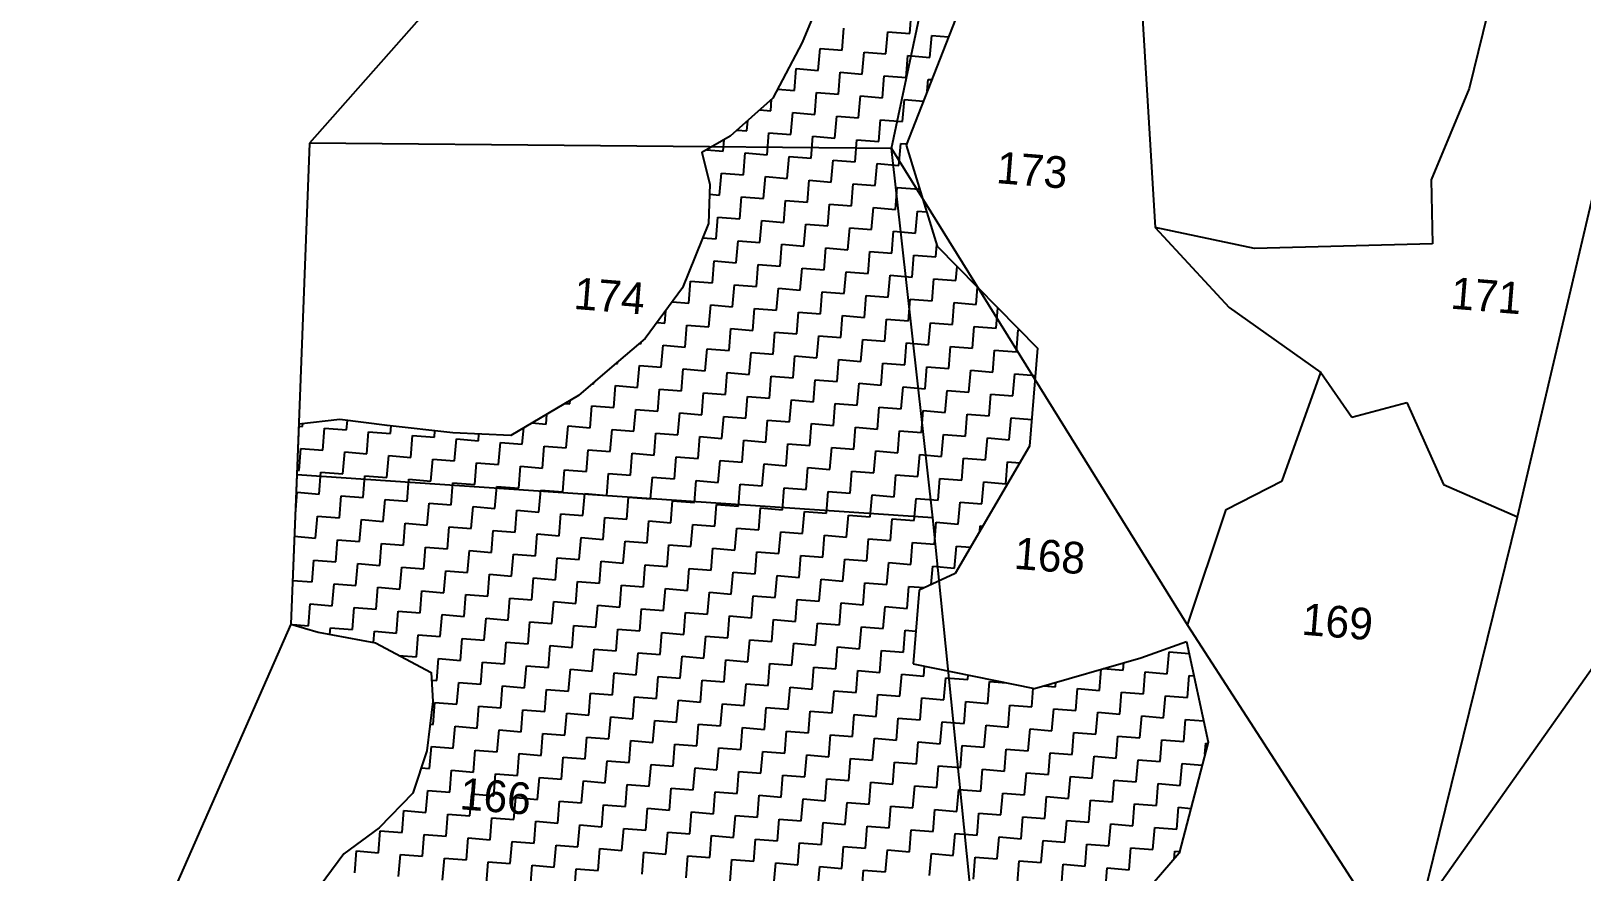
# Model space of a CAD drawing. Header units: metres. Extents: x 286589 to 288713, y 2001360 to 2004418.
# Drawn here: x 286741.1 to 287109.2, y 2003407.2 to 2003606.8 of the extents above; entities that cross this region are included whole.
import ezdxf
from ezdxf.enums import TextEntityAlignment as Align

# ---------------------------------------------------------------- set-up
doc = ezdxf.new("R2010")
doc.units = ezdxf.units.M
doc.header["$MEASUREMENT"] = 0
for name, color, linetype in [('POLY_HATCH', 12, 'Continuous'), ('POLY_PARCEL', 6, 'Continuous'), ('TEXT_PARCEL', 7, 'Continuous'), ('V_BOUND_LINE', 7, 'Continuous')]:
    doc.layers.add(name, color=color, linetype=linetype)
doc.styles.add('TEXT_MAP', font='')
doc.styles.get('TEXT_MAP').set_extended_font_data('Kruti Dev 050')

msp = doc.modelspace()

# ---------------------------------------------------------------- linework, layer by layer
at = {"layer": 'POLY_HATCH'}
for p, q in [((286972.6, 2003639.88), (286948.93, 2003579.68)), ((286948.93, 2003579.68), (286956.35, 2003555.63)), ((286956.35, 2003555.63), (286980.18, 2003531.41)), ((286980.18, 2003531.41), (286978.28, 2003508.12)), ((286978.28, 2003508.12), (286960.57, 2003477.91)), ((286960.57, 2003477.91), (286952.04, 2003473.92)), ((286952.04, 2003473.92), (286950.61, 2003456.45)), ((287004.69, 2003457.9), (287015.56, 2003461.71)), ((287015.56, 2003461.71), (287020.65, 2003437.85)), ((286979.46, 2003450.58), (287004.69, 2003457.9)), ((286950.61, 2003456.45), (286979.46, 2003450.58)), ((287020.65, 2003437.85), (287013.8, 2003411.44)), ((287013.8, 2003411.44), (287003.44, 2003399.39))]:
    msp.add_line(p, q, dxfattribs=at)
at = {"layer": 'POLY_HATCH', "linetype": 'Continuous'}
for p, q in [((286949.81, 2003606.14), (286950.24, 2003611.36)), ((286933.73, 2003602.2), (286934.16, 2003607.42)), ((286944.17, 2003601.35), (286944.59, 2003606.57)), ((286944.59, 2003606.57), (286949.81, 2003606.14)), ((286954.6, 2003600.5), (286955.03, 2003605.72)), ((286955.03, 2003605.72), (286959.04, 2003605.39)), ((286928.09, 2003597.41), (286928.51, 2003602.62)), ((286928.51, 2003602.62), (286933.73, 2003602.2)), ((286938.52, 2003596.55), (286938.95, 2003601.77)), ((286938.95, 2003601.77), (286944.17, 2003601.35)), ((286922.44, 2003592.61), (286922.87, 2003597.83)), ((286922.87, 2003597.83), (286928.09, 2003597.41)), ((286948.96, 2003595.7), (286949.39, 2003600.92)), ((286949.39, 2003600.92), (286954.6, 2003600.5)), ((286932.88, 2003591.76), (286933.31, 2003596.98)), ((286933.31, 2003596.98), (286938.52, 2003596.55)), ((286943.32, 2003590.91), (286943.74, 2003596.13)), ((286943.74, 2003596.13), (286948.96, 2003595.7)), ((286953.95, 2003592.44), (286954.18, 2003595.28)), ((286954.18, 2003595.28), (286955.04, 2003595.21)), ((286916.8, 2003587.82), (286917.02, 2003590.57)), ((286918.42, 2003592.94), (286922.44, 2003592.61)), ((286927.24, 2003586.97), (286927.66, 2003592.19)), ((286927.66, 2003592.19), (286932.88, 2003591.76)), ((286937.67, 2003586.12), (286938.1, 2003591.34)), ((286938.1, 2003591.34), (286943.32, 2003590.91)), ((286948.11, 2003585.27), (286948.53, 2003590.49)), ((286948.53, 2003590.49), (286953.03, 2003590.12)), ((286914.19, 2003588.03), (286916.8, 2003587.82)), ((286921.59, 2003582.18), (286922.02, 2003587.39)), ((286922.02, 2003587.39), (286927.24, 2003586.97)), ((286908.8, 2003583.22), (286911.16, 2003583.03)), ((286911.16, 2003583.03), (286911.36, 2003585.5)), ((286932.03, 2003581.33), (286932.46, 2003586.54)), ((286932.46, 2003586.54), (286937.67, 2003586.12)), ((286942.47, 2003580.48), (286942.89, 2003585.69)), ((286942.89, 2003585.69), (286948.11, 2003585.27)), ((286905.51, 2003578.23), (286905.73, 2003580.93)), ((286915.95, 2003577.38), (286916.38, 2003582.6)), ((286916.38, 2003582.6), (286921.59, 2003582.18)), ((286926.39, 2003576.53), (286926.81, 2003581.75)), ((286926.81, 2003581.75), (286932.03, 2003581.33)), ((286936.82, 2003575.68), (286937.25, 2003580.9)), ((286937.25, 2003580.9), (286942.47, 2003580.48)), ((286947.26, 2003574.83), (286947.68, 2003580.05)), ((286947.68, 2003580.05), (286949.03, 2003579.94)), ((286901.61, 2003578.55), (286905.51, 2003578.23)), ((286910.31, 2003572.59), (286910.73, 2003577.81)), ((286910.73, 2003577.81), (286915.95, 2003577.38)), ((286920.74, 2003571.74), (286921.17, 2003576.96)), ((286921.17, 2003576.96), (286926.39, 2003576.53)), ((286931.18, 2003570.89), (286931.6, 2003576.11)), ((286931.6, 2003576.11), (286936.82, 2003575.68)), ((286904.66, 2003567.8), (286905.09, 2003573.02)), ((286905.09, 2003573.02), (286910.31, 2003572.59)), ((286915.1, 2003566.95), (286915.52, 2003572.17)), ((286915.52, 2003572.17), (286920.74, 2003571.74)), ((286941.62, 2003570.04), (286942.04, 2003575.26)), ((286942.04, 2003575.26), (286947.26, 2003574.83)), ((286925.54, 2003566.1), (286925.96, 2003571.32)), ((286925.96, 2003571.32), (286931.18, 2003570.89)), ((286935.97, 2003565.25), (286936.4, 2003570.46)), ((286936.4, 2003570.46), (286941.62, 2003570.04)), ((286946.41, 2003564.4), (286946.83, 2003569.61)), ((286946.83, 2003569.61), (286952.05, 2003569.19)), ((286952.05, 2003569.19), (286952.08, 2003569.48)), ((286902.25, 2003568), (286904.66, 2003567.8)), ((286909.46, 2003562.16), (286909.88, 2003567.37)), ((286909.88, 2003567.37), (286915.1, 2003566.95)), ((286919.89, 2003561.3), (286920.32, 2003566.52)), ((286920.32, 2003566.52), (286925.54, 2003566.1)), ((286930.33, 2003560.45), (286930.75, 2003565.67)), ((286930.75, 2003565.67), (286935.97, 2003565.25)), ((286940.76, 2003559.6), (286941.19, 2003564.82)), ((286941.19, 2003564.82), (286946.41, 2003564.4)), ((286903.81, 2003557.36), (286904.24, 2003562.58)), ((286904.24, 2003562.58), (286909.46, 2003562.16)), ((286914.25, 2003556.51), (286914.67, 2003561.73)), ((286914.67, 2003561.73), (286919.89, 2003561.3)), ((286924.68, 2003555.66), (286925.11, 2003560.88)), ((286925.11, 2003560.88), (286930.33, 2003560.45)), ((286951.2, 2003558.75), (286951.63, 2003563.97)), ((286951.63, 2003563.97), (286953.83, 2003563.79)), ((286900.67, 2003557.62), (286903.81, 2003557.36)), ((286935.12, 2003554.81), (286935.55, 2003560.03)), ((286935.55, 2003560.03), (286940.76, 2003559.6)), ((286945.56, 2003553.96), (286945.98, 2003559.18)), ((286945.98, 2003559.18), (286951.2, 2003558.75)), ((286908.61, 2003551.72), (286909.03, 2003556.94)), ((286909.03, 2003556.94), (286914.25, 2003556.51)), ((286919.04, 2003550.87), (286919.47, 2003556.09)), ((286919.47, 2003556.09), (286924.68, 2003555.66)), ((286929.48, 2003550.02), (286929.9, 2003555.24)), ((286929.9, 2003555.24), (286935.12, 2003554.81)), ((286939.91, 2003549.17), (286940.34, 2003554.38)), ((286940.34, 2003554.38), (286945.56, 2003553.96)), ((286950.35, 2003548.32), (286950.78, 2003553.53)), ((286950.78, 2003553.53), (286955.99, 2003553.11)), ((286955.99, 2003553.11), (286956.23, 2003556.02)), ((286902.96, 2003546.93), (286903.39, 2003552.14)), ((286903.39, 2003552.14), (286908.61, 2003551.72)), ((286913.4, 2003546.08), (286913.82, 2003551.29)), ((286913.82, 2003551.29), (286919.04, 2003550.87)), ((286923.83, 2003545.22), (286924.26, 2003550.44)), ((286924.26, 2003550.44), (286929.48, 2003550.02)), ((286960.79, 2003547.47), (286961.06, 2003550.84)), ((286897.32, 2003542.13), (286897.74, 2003547.35)), ((286897.74, 2003547.35), (286902.96, 2003546.93)), ((286907.75, 2003541.28), (286908.18, 2003546.5)), ((286908.18, 2003546.5), (286913.4, 2003546.08)), ((286934.27, 2003544.37), (286934.7, 2003549.59)), ((286934.7, 2003549.59), (286939.91, 2003549.17)), ((286944.71, 2003543.52), (286945.13, 2003548.74)), ((286945.13, 2003548.74), (286950.35, 2003548.32)), ((286955.14, 2003542.67), (286955.57, 2003547.89)), ((286955.57, 2003547.89), (286960.79, 2003547.47)), ((286893.44, 2003542.45), (286897.32, 2003542.13)), ((286918.19, 2003540.43), (286918.62, 2003545.65)), ((286918.62, 2003545.65), (286923.83, 2003545.22)), ((286928.63, 2003539.58), (286929.05, 2003544.8)), ((286929.05, 2003544.8), (286934.27, 2003544.37)), ((286939.06, 2003538.73), (286939.49, 2003543.95)), ((286939.49, 2003543.95), (286944.71, 2003543.52)), ((286949.5, 2003537.88), (286949.92, 2003543.1)), ((286949.92, 2003543.1), (286955.14, 2003542.67)), ((286965.58, 2003541.82), (286965.91, 2003545.91)), ((286891.68, 2003537.34), (286891.92, 2003540.38)), ((286902.11, 2003536.49), (286902.54, 2003541.71)), ((286902.54, 2003541.71), (286907.75, 2003541.28)), ((286912.55, 2003535.64), (286912.97, 2003540.86)), ((286912.97, 2003540.86), (286918.19, 2003540.43)), ((286922.98, 2003534.79), (286923.41, 2003540.01)), ((286923.41, 2003540.01), (286928.63, 2003539.58)), ((286933.42, 2003533.94), (286933.85, 2003539.16)), ((286933.85, 2003539.16), (286939.06, 2003538.73)), ((286959.94, 2003537.03), (286960.36, 2003542.25)), ((286960.36, 2003542.25), (286965.58, 2003541.82)), ((286970.37, 2003536.18), (286970.76, 2003540.98)), ((286889.8, 2003537.49), (286891.68, 2003537.34)), ((286896.47, 2003531.7), (286896.89, 2003536.92)), ((286896.89, 2003536.92), (286902.11, 2003536.49)), ((286906.9, 2003530.85), (286907.33, 2003536.06)), ((286907.33, 2003536.06), (286912.55, 2003535.64)), ((286917.34, 2003530), (286917.77, 2003535.21)), ((286917.77, 2003535.21), (286922.98, 2003534.79)), ((286943.86, 2003533.09), (286944.28, 2003538.31)), ((286944.28, 2003538.31), (286949.5, 2003537.88)), ((286954.29, 2003532.24), (286954.72, 2003537.45)), ((286954.72, 2003537.45), (286959.94, 2003537.03)), ((286964.73, 2003531.39), (286965.15, 2003536.6)), ((286965.15, 2003536.6), (286970.37, 2003536.18)), ((286975.16, 2003530.54), (286975.59, 2003535.75)), ((286975.59, 2003535.75), (286975.94, 2003535.72)), ((286885.7, 2003532.57), (286886.03, 2003532.55)), ((286886.03, 2003532.55), (286886.06, 2003532.88)), ((286890.82, 2003526.9), (286891.25, 2003532.12)), ((286891.25, 2003532.12), (286896.47, 2003531.7)), ((286927.78, 2003529.15), (286928.2, 2003534.36)), ((286928.2, 2003534.36), (286933.42, 2003533.94)), ((286938.21, 2003528.29), (286938.64, 2003533.51)), ((286938.64, 2003533.51), (286943.86, 2003533.09)), ((286948.65, 2003527.44), (286949.07, 2003532.66)), ((286949.07, 2003532.66), (286954.29, 2003532.24)), ((286959.08, 2003526.59), (286959.51, 2003531.81)), ((286959.51, 2003531.81), (286964.73, 2003531.39)), ((286880.05, 2003527.78), (286880.39, 2003527.76)), ((286880.39, 2003527.76), (286880.42, 2003528.09)), ((286901.26, 2003526.05), (286901.69, 2003531.27)), ((286901.69, 2003531.27), (286906.9, 2003530.85)), ((286911.7, 2003525.2), (286912.12, 2003530.42)), ((286912.12, 2003530.42), (286917.34, 2003530)), ((286922.13, 2003524.35), (286922.56, 2003529.57)), ((286922.56, 2003529.57), (286927.78, 2003529.15)), ((286932.57, 2003523.5), (286932.99, 2003528.72)), ((286932.99, 2003528.72), (286938.21, 2003528.29)), ((286943.01, 2003522.65), (286943.43, 2003527.87)), ((286943.43, 2003527.87), (286948.65, 2003527.44)), ((286969.52, 2003525.74), (286969.95, 2003530.96)), ((286969.95, 2003530.96), (286975.16, 2003530.54)), ((286885.18, 2003522.11), (286885.61, 2003527.33)), ((286885.61, 2003527.33), (286890.82, 2003526.9)), ((286895.62, 2003521.26), (286896.04, 2003526.48)), ((286896.04, 2003526.48), (286901.26, 2003526.05)), ((286906.05, 2003520.41), (286906.48, 2003525.63)), ((286906.48, 2003525.63), (286911.7, 2003525.2)), ((286916.49, 2003519.56), (286916.91, 2003524.78)), ((286916.91, 2003524.78), (286922.13, 2003524.35)), ((286953.44, 2003521.8), (286953.87, 2003527.02)), ((286953.87, 2003527.02), (286959.08, 2003526.59)), ((286963.88, 2003520.95), (286964.3, 2003526.17)), ((286964.3, 2003526.17), (286969.52, 2003525.74)), ((286974.31, 2003520.1), (286974.74, 2003525.32)), ((286974.74, 2003525.32), (286979.65, 2003524.92)), ((286874.41, 2003522.99), (286874.74, 2003522.96)), ((286874.74, 2003522.96), (286874.77, 2003523.3)), ((286879.54, 2003517.32), (286879.96, 2003522.54)), ((286879.96, 2003522.54), (286885.18, 2003522.11)), ((286889.97, 2003516.47), (286890.4, 2003521.69)), ((286890.4, 2003521.69), (286895.62, 2003521.26)), ((286900.41, 2003515.62), (286900.84, 2003520.84)), ((286900.84, 2003520.84), (286906.05, 2003520.41)), ((286926.93, 2003518.71), (286927.35, 2003523.93)), ((286927.35, 2003523.93), (286932.57, 2003523.5)), ((286937.36, 2003517.86), (286937.79, 2003523.08)), ((286937.79, 2003523.08), (286943.01, 2003522.65)), ((286947.8, 2003517.01), (286948.22, 2003522.23)), ((286948.22, 2003522.23), (286953.44, 2003521.8)), ((286958.23, 2003516.16), (286958.66, 2003521.38)), ((286958.66, 2003521.38), (286963.88, 2003520.95)), ((286968.67, 2003515.31), (286969.1, 2003520.52)), ((286969.1, 2003520.52), (286974.31, 2003520.1)), ((286867.86, 2003518.27), (286869.1, 2003518.17)), ((286869.1, 2003518.17), (286869.17, 2003519.05)), ((286873.89, 2003512.53), (286874.32, 2003517.74)), ((286874.32, 2003517.74), (286879.54, 2003517.32)), ((286884.33, 2003511.68), (286884.76, 2003516.89)), ((286884.76, 2003516.89), (286889.97, 2003516.47)), ((286910.85, 2003514.77), (286911.27, 2003519.98)), ((286911.27, 2003519.98), (286916.49, 2003519.56)), ((286921.28, 2003513.92), (286921.71, 2003519.13)), ((286921.71, 2003519.13), (286926.93, 2003518.71)), ((286931.72, 2003513.07), (286932.14, 2003518.28)), ((286932.14, 2003518.28), (286937.36, 2003517.86)), ((286942.15, 2003512.21), (286942.58, 2003517.43)), ((286942.58, 2003517.43), (286947.8, 2003517.01)), ((286805.63, 2003512.84), (286805.68, 2003513.46)), ((286816.07, 2003511.99), (286816.26, 2003514.27)), ((286860.08, 2003513.65), (286863.46, 2003513.38)), ((286863.46, 2003513.38), (286863.65, 2003515.77)), ((286894.77, 2003510.82), (286895.19, 2003516.04)), ((286895.19, 2003516.04), (286900.41, 2003515.62)), ((286905.2, 2003509.97), (286905.63, 2003515.19)), ((286905.63, 2003515.19), (286910.85, 2003514.77)), ((286915.64, 2003509.12), (286916.06, 2003514.34)), ((286916.06, 2003514.34), (286921.28, 2003513.92)), ((286926.08, 2003508.27), (286926.5, 2003513.49)), ((286926.5, 2003513.49), (286931.72, 2003513.07)), ((286952.59, 2003511.36), (286953.02, 2003516.58)), ((286953.02, 2003516.58), (286958.23, 2003516.16)), ((286963.03, 2003510.51), (286963.45, 2003515.73)), ((286963.45, 2003515.73), (286968.67, 2003515.31)), ((286973.46, 2003509.66), (286973.89, 2003514.88)), ((286973.89, 2003514.88), (286978.8, 2003514.48)), ((286804.68, 2003512.91), (286805.63, 2003512.84)), ((286810.43, 2003507.19), (286810.85, 2003512.41)), ((286810.85, 2003512.41), (286816.07, 2003511.99)), ((286820.86, 2003506.34), (286821.29, 2003511.56)), ((286821.29, 2003511.56), (286826.51, 2003511.14)), ((286826.51, 2003511.14), (286826.66, 2003512.97)), ((286831.3, 2003505.49), (286831.72, 2003510.71)), ((286831.72, 2003510.71), (286836.94, 2003510.29)), ((286836.94, 2003510.29), (286837.07, 2003511.8)), ((286841.73, 2003504.64), (286842.16, 2003509.86)), ((286842.16, 2003509.86), (286847.38, 2003509.43)), ((286847.38, 2003509.43), (286847.51, 2003511.03)), ((286857.81, 2003508.58), (286858.13, 2003512.5)), ((286868.25, 2003507.73), (286868.68, 2003512.95)), ((286868.68, 2003512.95), (286873.89, 2003512.53)), ((286878.69, 2003506.88), (286879.11, 2003512.1)), ((286879.11, 2003512.1), (286884.33, 2003511.68)), ((286889.12, 2003506.03), (286889.55, 2003511.25)), ((286889.55, 2003511.25), (286894.77, 2003510.82)), ((286899.56, 2003505.18), (286899.98, 2003510.4)), ((286899.98, 2003510.4), (286905.2, 2003509.97)), ((286910, 2003504.33), (286910.42, 2003509.55)), ((286910.42, 2003509.55), (286915.64, 2003509.12)), ((286936.51, 2003507.42), (286936.94, 2003512.64)), ((286936.94, 2003512.64), (286942.15, 2003512.21)), ((286946.95, 2003506.57), (286947.37, 2003511.79)), ((286947.37, 2003511.79), (286952.59, 2003511.36)), ((286957.38, 2003505.72), (286957.81, 2003510.94)), ((286957.81, 2003510.94), (286963.03, 2003510.51)), ((286967.82, 2003504.87), (286968.25, 2003510.09)), ((286968.25, 2003510.09), (286973.46, 2003509.66)), ((286804.78, 2003502.4), (286805.21, 2003507.62)), ((286805.21, 2003507.62), (286810.43, 2003507.19)), ((286815.22, 2003501.55), (286815.64, 2003506.77)), ((286815.64, 2003506.77), (286820.86, 2003506.34)), ((286825.66, 2003500.7), (286826.08, 2003505.92)), ((286826.08, 2003505.92), (286831.3, 2003505.49)), ((286852.17, 2003503.79), (286852.6, 2003509.01)), ((286852.6, 2003509.01), (286857.81, 2003508.58)), ((286862.61, 2003502.94), (286863.03, 2003508.16)), ((286863.03, 2003508.16), (286868.25, 2003507.73)), ((286873.04, 2003502.09), (286873.47, 2003507.31)), ((286873.47, 2003507.31), (286878.69, 2003506.88)), ((286883.48, 2003501.24), (286883.9, 2003506.46)), ((286883.9, 2003506.46), (286889.12, 2003506.03)), ((286920.43, 2003503.48), (286920.86, 2003508.7)), ((286920.86, 2003508.7), (286926.08, 2003508.27)), ((286930.87, 2003502.63), (286931.29, 2003507.85)), ((286931.29, 2003507.85), (286936.51, 2003507.42)), ((286941.3, 2003501.78), (286941.73, 2003507)), ((286941.73, 2003507), (286946.95, 2003506.57)), ((286951.74, 2003500.93), (286952.17, 2003506.15)), ((286952.17, 2003506.15), (286957.38, 2003505.72)), ((286804.27, 2003502.44), (286804.78, 2003502.4)), ((286809.58, 2003496.76), (286810, 2003501.98)), ((286810, 2003501.98), (286815.22, 2003501.55)), ((286836.09, 2003499.85), (286836.52, 2003505.07)), ((286836.52, 2003505.07), (286841.73, 2003504.64)), ((286846.53, 2003499), (286846.95, 2003504.22)), ((286846.95, 2003504.22), (286852.17, 2003503.79)), ((286856.96, 2003498.15), (286857.39, 2003503.37)), ((286857.39, 2003503.37), (286862.61, 2003502.94)), ((286867.4, 2003497.3), (286867.83, 2003502.52)), ((286867.83, 2003502.52), (286873.04, 2003502.09)), ((286893.92, 2003500.39), (286894.34, 2003505.61)), ((286894.34, 2003505.61), (286899.56, 2003505.18)), ((286904.35, 2003499.54), (286904.78, 2003504.76)), ((286904.78, 2003504.76), (286910, 2003504.33)), ((286914.79, 2003498.69), (286915.21, 2003503.91)), ((286915.21, 2003503.91), (286920.43, 2003503.48)), ((286925.22, 2003497.84), (286925.65, 2003503.05)), ((286925.65, 2003503.05), (286930.87, 2003502.63)), ((286935.66, 2003496.99), (286936.09, 2003502.2)), ((286936.09, 2003502.2), (286941.3, 2003501.78)), ((286962.18, 2003500.08), (286962.6, 2003505.3)), ((286962.6, 2003505.3), (286967.82, 2003504.87)), ((286972.61, 2003499.23), (286973.04, 2003504.44)), ((286973.04, 2003504.44), (286975.99, 2003504.2)), ((286820.01, 2003495.91), (286820.44, 2003501.13)), ((286820.44, 2003501.13), (286825.66, 2003500.7)), ((286830.45, 2003495.06), (286830.87, 2003500.27)), ((286830.87, 2003500.27), (286836.09, 2003499.85)), ((286840.88, 2003494.21), (286841.31, 2003499.42)), ((286841.31, 2003499.42), (286846.53, 2003499)), ((286851.32, 2003493.36), (286851.75, 2003498.57)), ((286851.75, 2003498.57), (286856.96, 2003498.15)), ((286877.84, 2003496.45), (286878.26, 2003501.66)), ((286878.26, 2003501.66), (286883.48, 2003501.24)), ((286888.27, 2003495.6), (286888.7, 2003500.81)), ((286888.7, 2003500.81), (286893.92, 2003500.39)), ((286898.71, 2003494.75), (286899.13, 2003499.96)), ((286899.13, 2003499.96), (286904.35, 2003499.54)), ((286909.14, 2003493.89), (286909.57, 2003499.11)), ((286909.57, 2003499.11), (286914.79, 2003498.69)), ((286919.58, 2003493.04), (286920.01, 2003498.26)), ((286920.01, 2003498.26), (286925.22, 2003497.84)), ((286946.1, 2003496.14), (286946.52, 2003501.35)), ((286946.52, 2003501.35), (286951.74, 2003500.93)), ((286956.53, 2003495.28), (286956.96, 2003500.5)), ((286956.96, 2003500.5), (286962.18, 2003500.08)), ((286966.97, 2003494.43), (286967.39, 2003499.65)), ((286967.39, 2003499.65), (286972.61, 2003499.23)), ((286803.93, 2003491.96), (286804.36, 2003497.18)), ((286804.36, 2003497.18), (286809.58, 2003496.76)), ((286814.37, 2003491.11), (286814.79, 2003496.33)), ((286814.79, 2003496.33), (286820.01, 2003495.91)), ((286824.8, 2003490.26), (286825.23, 2003495.48)), ((286825.23, 2003495.48), (286830.45, 2003495.06)), ((286835.24, 2003489.41), (286835.67, 2003494.63)), ((286835.67, 2003494.63), (286840.88, 2003494.21)), ((286861.76, 2003492.5), (286862.18, 2003497.72)), ((286862.18, 2003497.72), (286867.4, 2003497.3)), ((286872.19, 2003491.65), (286872.62, 2003496.87)), ((286872.62, 2003496.87), (286877.84, 2003496.45)), ((286882.63, 2003490.8), (286883.05, 2003496.02)), ((286883.05, 2003496.02), (286888.27, 2003495.6)), ((286893.07, 2003489.95), (286893.49, 2003495.17)), ((286893.49, 2003495.17), (286898.71, 2003494.75)), ((286930.02, 2003492.19), (286930.44, 2003497.41)), ((286930.44, 2003497.41), (286935.66, 2003496.99)), ((286940.45, 2003491.34), (286940.88, 2003496.56)), ((286940.88, 2003496.56), (286946.1, 2003496.14)), ((286950.89, 2003490.49), (286951.31, 2003495.71)), ((286951.31, 2003495.71), (286956.53, 2003495.28)), ((286961.33, 2003489.64), (286961.75, 2003494.86)), ((286961.75, 2003494.86), (286966.97, 2003494.43)), ((286803.86, 2003491.97), (286803.93, 2003491.96)), ((286808.72, 2003486.32), (286809.15, 2003491.54)), ((286809.15, 2003491.54), (286814.37, 2003491.11)), ((286845.68, 2003488.56), (286846.1, 2003493.78)), ((286846.1, 2003493.78), (286851.32, 2003493.36)), ((286856.11, 2003487.71), (286856.54, 2003492.93)), ((286856.54, 2003492.93), (286861.76, 2003492.5)), ((286866.55, 2003486.86), (286866.97, 2003492.08)), ((286866.97, 2003492.08), (286872.19, 2003491.65)), ((286876.99, 2003486.01), (286877.41, 2003491.23)), ((286877.41, 2003491.23), (286882.63, 2003490.8)), ((286903.5, 2003489.1), (286903.93, 2003494.32)), ((286903.93, 2003494.32), (286909.14, 2003493.89)), ((286913.94, 2003488.25), (286914.36, 2003493.47)), ((286914.36, 2003493.47), (286919.58, 2003493.04)), ((286924.37, 2003487.4), (286924.8, 2003492.62)), ((286924.8, 2003492.62), (286930.02, 2003492.19)), ((286934.81, 2003486.55), (286935.24, 2003491.77)), ((286935.24, 2003491.77), (286940.45, 2003491.34)), ((286945.25, 2003485.7), (286945.67, 2003490.92)), ((286945.67, 2003490.92), (286950.89, 2003490.49)), ((286819.16, 2003485.47), (286819.59, 2003490.69)), ((286819.59, 2003490.69), (286824.8, 2003490.26)), ((286829.6, 2003484.62), (286830.02, 2003489.84)), ((286830.02, 2003489.84), (286835.24, 2003489.41)), ((286840.03, 2003483.77), (286840.46, 2003488.99)), ((286840.46, 2003488.99), (286845.68, 2003488.56)), ((286850.47, 2003482.92), (286850.9, 2003488.14)), ((286850.9, 2003488.14), (286856.11, 2003487.71)), ((286860.91, 2003482.07), (286861.33, 2003487.29)), ((286861.33, 2003487.29), (286866.55, 2003486.86)), ((286887.42, 2003485.16), (286887.85, 2003490.38)), ((286887.85, 2003490.38), (286893.07, 2003489.95)), ((286897.86, 2003484.31), (286898.28, 2003489.53)), ((286898.28, 2003489.53), (286903.5, 2003489.1)), ((286908.29, 2003483.46), (286908.72, 2003488.68)), ((286908.72, 2003488.68), (286913.94, 2003488.25)), ((286918.73, 2003482.61), (286919.16, 2003487.83)), ((286919.16, 2003487.83), (286924.37, 2003487.4)), ((286955.68, 2003484.85), (286956.11, 2003490.07)), ((286956.11, 2003490.07), (286961.33, 2003489.64)), ((286966.44, 2003487.91), (286966.54, 2003489.22)), ((286966.54, 2003489.22), (286967.17, 2003489.16)), ((286803.66, 2003486.73), (286808.72, 2003486.32)), ((286813.52, 2003480.68), (286813.94, 2003485.9)), ((286813.94, 2003485.9), (286819.16, 2003485.47)), ((286823.95, 2003479.83), (286824.38, 2003485.05)), ((286824.38, 2003485.05), (286829.6, 2003484.62)), ((286834.39, 2003478.98), (286834.82, 2003484.19)), ((286834.82, 2003484.19), (286840.03, 2003483.77)), ((286871.34, 2003481.22), (286871.77, 2003486.44)), ((286871.77, 2003486.44), (286876.99, 2003486.01)), ((286881.78, 2003480.37), (286882.2, 2003485.58)), ((286882.2, 2003485.58), (286887.42, 2003485.16)), ((286892.21, 2003479.52), (286892.64, 2003484.73)), ((286892.64, 2003484.73), (286897.86, 2003484.31)), ((286902.65, 2003478.67), (286903.08, 2003483.88)), ((286903.08, 2003483.88), (286908.29, 2003483.46)), ((286929.17, 2003481.76), (286929.59, 2003486.98)), ((286929.59, 2003486.98), (286934.81, 2003486.55)), ((286939.6, 2003480.91), (286940.03, 2003486.12)), ((286940.03, 2003486.12), (286945.25, 2003485.7)), ((286950.04, 2003480.06), (286950.46, 2003485.27)), ((286950.46, 2003485.27), (286955.68, 2003484.85)), ((286960.48, 2003479.2), (286960.9, 2003484.42)), ((286960.9, 2003484.42), (286964.23, 2003484.15)), ((286807.87, 2003475.89), (286808.3, 2003481.1)), ((286808.3, 2003481.1), (286813.52, 2003480.68)), ((286818.31, 2003475.03), (286818.74, 2003480.25)), ((286818.74, 2003480.25), (286823.95, 2003479.83)), ((286844.83, 2003478.13), (286845.25, 2003483.34)), ((286845.25, 2003483.34), (286850.47, 2003482.92)), ((286855.26, 2003477.28), (286855.69, 2003482.49)), ((286855.69, 2003482.49), (286860.91, 2003482.07)), ((286865.7, 2003476.42), (286866.12, 2003481.64)), ((286866.12, 2003481.64), (286871.34, 2003481.22)), ((286876.13, 2003475.57), (286876.56, 2003480.79)), ((286876.56, 2003480.79), (286881.78, 2003480.37)), ((286886.57, 2003474.72), (286887, 2003479.94)), ((286887, 2003479.94), (286892.21, 2003479.52)), ((286913.09, 2003477.81), (286913.51, 2003483.03)), ((286913.51, 2003483.03), (286918.73, 2003482.61)), ((286923.52, 2003476.96), (286923.95, 2003482.18)), ((286923.95, 2003482.18), (286929.17, 2003481.76)), ((286933.96, 2003476.11), (286934.38, 2003481.33)), ((286934.38, 2003481.33), (286939.6, 2003480.91)), ((286944.4, 2003475.26), (286944.82, 2003480.48)), ((286944.82, 2003480.48), (286950.04, 2003480.06)), ((286803.25, 2003476.26), (286807.87, 2003475.89)), ((286828.75, 2003474.18), (286829.17, 2003479.4)), ((286829.17, 2003479.4), (286834.39, 2003478.98)), ((286839.18, 2003473.33), (286839.61, 2003478.55)), ((286839.61, 2003478.55), (286844.83, 2003478.13)), ((286849.62, 2003472.48), (286850.04, 2003477.7)), ((286850.04, 2003477.7), (286855.26, 2003477.28)), ((286860.06, 2003471.63), (286860.48, 2003476.85)), ((286860.48, 2003476.85), (286865.7, 2003476.42)), ((286897.01, 2003473.87), (286897.43, 2003479.09)), ((286897.43, 2003479.09), (286902.65, 2003478.67)), ((286907.44, 2003473.02), (286907.87, 2003478.24)), ((286907.87, 2003478.24), (286913.09, 2003477.81)), ((286917.88, 2003472.17), (286918.3, 2003477.39)), ((286918.3, 2003477.39), (286923.52, 2003476.96)), ((286928.32, 2003471.32), (286928.74, 2003476.54)), ((286928.74, 2003476.54), (286933.96, 2003476.11)), ((286954.9, 2003475.26), (286955.26, 2003479.63)), ((286955.26, 2003479.63), (286960.48, 2003479.2)), ((286812.67, 2003470.24), (286813.09, 2003475.46)), ((286813.09, 2003475.46), (286818.31, 2003475.03)), ((286823.1, 2003469.39), (286823.53, 2003474.61)), ((286823.53, 2003474.61), (286828.75, 2003474.18)), ((286833.54, 2003468.54), (286833.96, 2003473.76)), ((286833.96, 2003473.76), (286839.18, 2003473.33)), ((286843.98, 2003467.69), (286844.4, 2003472.91)), ((286844.4, 2003472.91), (286849.62, 2003472.48)), ((286870.49, 2003470.78), (286870.92, 2003476)), ((286870.92, 2003476), (286876.13, 2003475.57)), ((286880.93, 2003469.93), (286881.35, 2003475.15)), ((286881.35, 2003475.15), (286886.57, 2003474.72)), ((286891.36, 2003469.08), (286891.79, 2003474.3)), ((286891.79, 2003474.3), (286897.01, 2003473.87)), ((286901.8, 2003468.23), (286902.23, 2003473.45)), ((286902.23, 2003473.45), (286907.44, 2003473.02)), ((286912.24, 2003467.38), (286912.66, 2003472.6)), ((286912.66, 2003472.6), (286917.88, 2003472.17)), ((286938.75, 2003470.47), (286939.18, 2003475.69)), ((286939.18, 2003475.69), (286944.4, 2003475.26)), ((286949.19, 2003469.62), (286949.61, 2003474.84)), ((286949.61, 2003474.84), (286953.35, 2003474.53)), ((286807.02, 2003465.45), (286807.45, 2003470.67)), ((286807.45, 2003470.67), (286812.67, 2003470.24)), ((286817.46, 2003464.6), (286817.89, 2003469.82)), ((286817.89, 2003469.82), (286823.1, 2003469.39)), ((286827.9, 2003463.75), (286828.32, 2003468.97)), ((286828.32, 2003468.97), (286833.54, 2003468.54)), ((286854.41, 2003466.84), (286854.84, 2003472.06)), ((286854.84, 2003472.06), (286860.06, 2003471.63)), ((286864.85, 2003465.99), (286865.27, 2003471.21)), ((286865.27, 2003471.21), (286870.49, 2003470.78)), ((286875.28, 2003465.14), (286875.71, 2003470.36)), ((286875.71, 2003470.36), (286880.93, 2003469.93)), ((286885.72, 2003464.29), (286886.15, 2003469.51)), ((286886.15, 2003469.51), (286891.36, 2003469.08)), ((286922.67, 2003466.53), (286923.1, 2003471.75)), ((286923.1, 2003471.75), (286928.32, 2003471.32)), ((286933.11, 2003465.68), (286933.53, 2003470.9)), ((286933.53, 2003470.9), (286938.75, 2003470.47)), ((286943.54, 2003464.83), (286943.97, 2003470.04)), ((286943.97, 2003470.04), (286949.19, 2003469.62)), ((286803.33, 2003465.75), (286807.02, 2003465.45)), ((286838.33, 2003462.9), (286838.76, 2003468.12)), ((286838.76, 2003468.12), (286843.98, 2003467.69)), ((286848.77, 2003462.05), (286849.19, 2003467.26)), ((286849.19, 2003467.26), (286854.41, 2003466.84)), ((286859.2, 2003461.2), (286859.63, 2003466.41)), ((286859.63, 2003466.41), (286864.85, 2003465.99)), ((286869.64, 2003460.35), (286870.07, 2003465.56)), ((286870.07, 2003465.56), (286875.28, 2003465.14)), ((286896.16, 2003463.44), (286896.58, 2003468.65)), ((286896.58, 2003468.65), (286901.8, 2003468.23)), ((286906.59, 2003462.59), (286907.02, 2003467.8)), ((286907.02, 2003467.8), (286912.24, 2003467.38)), ((286917.03, 2003461.74), (286917.45, 2003466.95)), ((286917.45, 2003466.95), (286922.67, 2003466.53)), ((286927.47, 2003460.88), (286927.89, 2003466.1)), ((286927.89, 2003466.1), (286933.11, 2003465.68)), ((286937.9, 2003460.03), (286938.33, 2003465.25)), ((286938.33, 2003465.25), (286943.54, 2003464.83)), ((286812.11, 2003463.45), (286812.24, 2003465.02)), ((286812.24, 2003465.02), (286817.46, 2003464.6)), ((286822.46, 2003461.48), (286822.68, 2003464.17)), ((286822.68, 2003464.17), (286827.9, 2003463.75)), ((286832.69, 2003458.1), (286833.11, 2003463.32)), ((286833.11, 2003463.32), (286838.33, 2003462.9)), ((286843.12, 2003457.25), (286843.55, 2003462.47)), ((286843.55, 2003462.47), (286848.77, 2003462.05)), ((286853.56, 2003456.4), (286853.99, 2003461.62)), ((286853.99, 2003461.62), (286859.2, 2003461.2)), ((286880.08, 2003459.49), (286880.5, 2003464.71)), ((286880.5, 2003464.71), (286885.72, 2003464.29)), ((286890.51, 2003458.64), (286890.94, 2003463.86)), ((286890.94, 2003463.86), (286896.16, 2003463.44)), ((286900.95, 2003457.79), (286901.37, 2003463.01)), ((286901.37, 2003463.01), (286906.59, 2003462.59)), ((286911.39, 2003456.94), (286911.81, 2003462.16)), ((286911.81, 2003462.16), (286917.03, 2003461.74)), ((286948.34, 2003459.18), (286948.76, 2003464.4)), ((286948.76, 2003464.4), (286951.24, 2003464.2)), ((286828.5, 2003458.45), (286832.69, 2003458.1)), ((286864, 2003455.55), (286864.42, 2003460.77)), ((286864.42, 2003460.77), (286869.64, 2003460.35)), ((286874.43, 2003454.7), (286874.86, 2003459.92)), ((286874.86, 2003459.92), (286880.08, 2003459.49)), ((286884.87, 2003453.85), (286885.3, 2003459.07)), ((286885.3, 2003459.07), (286890.51, 2003458.64)), ((286895.31, 2003453), (286895.73, 2003458.22)), ((286895.73, 2003458.22), (286900.95, 2003457.79)), ((286921.82, 2003456.09), (286922.25, 2003461.31)), ((286922.25, 2003461.31), (286927.47, 2003460.88)), ((286932.26, 2003455.24), (286932.68, 2003460.46)), ((286932.68, 2003460.46), (286937.9, 2003460.03)), ((286942.69, 2003454.39), (286943.12, 2003459.61)), ((286943.12, 2003459.61), (286948.34, 2003459.18)), ((287010.95, 2003454.08), (287011.38, 2003459.3)), ((287011.38, 2003459.3), (287016.15, 2003458.91)), ((286837.48, 2003452.46), (286837.91, 2003457.68)), ((286837.91, 2003457.68), (286843.12, 2003457.25)), ((286847.92, 2003451.61), (286848.34, 2003456.83)), ((286848.34, 2003456.83), (286853.56, 2003456.4)), ((286858.35, 2003450.76), (286858.78, 2003455.98)), ((286858.78, 2003455.98), (286864, 2003455.55)), ((286868.79, 2003449.91), (286869.22, 2003455.13)), ((286869.22, 2003455.13), (286874.43, 2003454.7)), ((286879.23, 2003449.06), (286879.65, 2003454.28)), ((286879.65, 2003454.28), (286884.87, 2003453.85)), ((286905.74, 2003452.15), (286906.17, 2003457.37)), ((286906.17, 2003457.37), (286911.39, 2003456.94)), ((286916.18, 2003451.3), (286916.6, 2003456.52)), ((286916.6, 2003456.52), (286921.82, 2003456.09)), ((286926.61, 2003450.45), (286927.04, 2003455.67)), ((286927.04, 2003455.67), (286932.26, 2003455.24)), ((286937.05, 2003449.6), (286937.48, 2003454.82)), ((286937.48, 2003454.82), (286942.69, 2003454.39)), ((286953.13, 2003453.54), (286953.32, 2003455.9)), ((286994.88, 2003450.14), (286995.29, 2003455.17)), ((286995.78, 2003455.32), (287000.52, 2003454.93)), ((287000.52, 2003454.93), (287000.67, 2003456.74)), ((287005.31, 2003449.29), (287005.74, 2003454.5)), ((287005.74, 2003454.5), (287010.95, 2003454.08)), ((286836.26, 2003452.56), (286837.48, 2003452.46)), ((286842.27, 2003446.82), (286842.7, 2003452.04)), ((286842.7, 2003452.04), (286847.92, 2003451.61)), ((286852.71, 2003445.97), (286853.14, 2003451.18)), ((286853.14, 2003451.18), (286858.35, 2003450.76)), ((286889.66, 2003448.21), (286890.09, 2003453.43)), ((286890.09, 2003453.43), (286895.31, 2003453)), ((286900.1, 2003447.36), (286900.52, 2003452.58)), ((286900.52, 2003452.58), (286905.74, 2003452.15)), ((286910.53, 2003446.51), (286910.96, 2003451.72)), ((286910.96, 2003451.72), (286916.18, 2003451.3)), ((286920.97, 2003445.66), (286921.4, 2003450.87)), ((286921.4, 2003450.87), (286926.61, 2003450.45)), ((286947.49, 2003448.75), (286947.91, 2003453.97)), ((286947.91, 2003453.97), (286953.13, 2003453.54)), ((286957.92, 2003447.9), (286958.35, 2003453.11)), ((286958.35, 2003453.11), (286963.57, 2003452.69)), ((286963.57, 2003452.69), (286963.66, 2003453.8)), ((286968.36, 2003447.05), (286968.78, 2003452.26)), ((286968.78, 2003452.26), (286972.8, 2003451.94)), ((286978.8, 2003446.2), (286979.16, 2003450.64)), ((286981.65, 2003451.22), (286984.44, 2003450.99)), ((286984.44, 2003450.99), (286984.53, 2003452.05)), ((286989.23, 2003445.34), (286989.66, 2003450.56)), ((286989.66, 2003450.56), (286994.88, 2003450.14)), ((287015.75, 2003448.44), (287016.17, 2003453.65)), ((287016.17, 2003453.65), (287017.29, 2003453.56)), ((286836.63, 2003442.02), (286837.06, 2003447.24)), ((286837.06, 2003447.24), (286842.27, 2003446.82)), ((286863.15, 2003445.12), (286863.57, 2003450.33)), ((286863.57, 2003450.33), (286868.79, 2003449.91)), ((286873.58, 2003444.27), (286874.01, 2003449.48)), ((286874.01, 2003449.48), (286879.23, 2003449.06)), ((286884.02, 2003443.41), (286884.44, 2003448.63)), ((286884.44, 2003448.63), (286889.66, 2003448.21)), ((286894.46, 2003442.56), (286894.88, 2003447.78)), ((286894.88, 2003447.78), (286900.1, 2003447.36)), ((286904.89, 2003441.71), (286905.32, 2003446.93)), ((286905.32, 2003446.93), (286910.53, 2003446.51)), ((286931.41, 2003444.8), (286931.83, 2003450.02)), ((286931.83, 2003450.02), (286937.05, 2003449.6)), ((286941.84, 2003443.95), (286942.27, 2003449.17)), ((286942.27, 2003449.17), (286947.49, 2003448.75)), ((286952.28, 2003443.1), (286952.7, 2003448.32)), ((286952.7, 2003448.32), (286957.92, 2003447.9)), ((286962.72, 2003442.25), (286963.14, 2003447.47)), ((286963.14, 2003447.47), (286968.36, 2003447.05)), ((286999.67, 2003444.49), (287000.09, 2003449.71)), ((287000.09, 2003449.71), (287005.31, 2003449.29)), ((287010.1, 2003443.64), (287010.53, 2003448.86)), ((287010.53, 2003448.86), (287015.75, 2003448.44)), ((286847.07, 2003441.17), (286847.49, 2003446.39)), ((286847.49, 2003446.39), (286852.71, 2003445.97)), ((286857.5, 2003440.32), (286857.93, 2003445.54)), ((286857.93, 2003445.54), (286863.15, 2003445.12)), ((286867.94, 2003439.47), (286868.36, 2003444.69)), ((286868.36, 2003444.69), (286873.58, 2003444.27)), ((286878.38, 2003438.62), (286878.8, 2003443.84)), ((286878.8, 2003443.84), (286884.02, 2003443.41)), ((286915.33, 2003440.86), (286915.75, 2003446.08)), ((286915.75, 2003446.08), (286920.97, 2003445.66)), ((286925.76, 2003440.01), (286926.19, 2003445.23)), ((286926.19, 2003445.23), (286931.41, 2003444.8)), ((286936.2, 2003439.16), (286936.63, 2003444.38)), ((286936.63, 2003444.38), (286941.84, 2003443.95)), ((286946.64, 2003438.31), (286947.06, 2003443.53)), ((286947.06, 2003443.53), (286952.28, 2003443.1)), ((286973.15, 2003441.4), (286973.58, 2003446.62)), ((286973.58, 2003446.62), (286978.8, 2003446.2)), ((286983.59, 2003440.55), (286984.01, 2003445.77)), ((286984.01, 2003445.77), (286989.23, 2003445.34)), ((286994.02, 2003439.7), (286994.45, 2003444.92)), ((286994.45, 2003444.92), (286999.67, 2003444.49)), ((287004.46, 2003438.85), (287004.89, 2003444.07)), ((287004.89, 2003444.07), (287010.1, 2003443.64)), ((287014.9, 2003438), (287015.32, 2003443.22)), ((287015.32, 2003443.22), (287019.58, 2003442.87)), ((286835.91, 2003442.08), (286836.63, 2003442.02)), ((286841.42, 2003436.38), (286841.85, 2003441.6)), ((286841.85, 2003441.6), (286847.07, 2003441.17)), ((286851.86, 2003435.53), (286852.29, 2003440.75)), ((286852.29, 2003440.75), (286857.5, 2003440.32)), ((286862.3, 2003434.68), (286862.72, 2003439.9)), ((286862.72, 2003439.9), (286867.94, 2003439.47)), ((286888.81, 2003437.77), (286889.24, 2003442.99)), ((286889.24, 2003442.99), (286894.46, 2003442.56)), ((286899.25, 2003436.92), (286899.67, 2003442.14)), ((286899.67, 2003442.14), (286904.89, 2003441.71)), ((286909.68, 2003436.07), (286910.11, 2003441.29)), ((286910.11, 2003441.29), (286915.33, 2003440.86)), ((286920.12, 2003435.22), (286920.55, 2003440.44)), ((286920.55, 2003440.44), (286925.76, 2003440.01)), ((286930.56, 2003434.37), (286930.98, 2003439.59)), ((286930.98, 2003439.59), (286936.2, 2003439.16)), ((286957.07, 2003437.46), (286957.5, 2003442.68)), ((286957.5, 2003442.68), (286962.72, 2003442.25)), ((286967.51, 2003436.61), (286967.93, 2003441.83)), ((286967.93, 2003441.83), (286973.15, 2003441.4)), ((286977.94, 2003435.76), (286978.37, 2003440.98)), ((286978.37, 2003440.98), (286983.59, 2003440.55)), ((286988.38, 2003434.91), (286988.81, 2003440.13)), ((286988.81, 2003440.13), (286994.02, 2003439.7)), ((286835.78, 2003431.59), (286836.21, 2003436.81)), ((286836.21, 2003436.81), (286841.42, 2003436.38)), ((286846.22, 2003430.74), (286846.64, 2003435.96)), ((286846.64, 2003435.96), (286851.86, 2003435.53)), ((286872.73, 2003433.83), (286873.16, 2003439.05)), ((286873.16, 2003439.05), (286878.38, 2003438.62)), ((286883.17, 2003432.98), (286883.59, 2003438.2)), ((286883.59, 2003438.2), (286888.81, 2003437.77)), ((286893.6, 2003432.13), (286894.03, 2003437.35)), ((286894.03, 2003437.35), (286899.25, 2003436.92)), ((286904.04, 2003431.28), (286904.47, 2003436.5)), ((286904.47, 2003436.5), (286909.68, 2003436.07)), ((286940.99, 2003433.52), (286941.42, 2003438.74)), ((286941.42, 2003438.74), (286946.64, 2003438.31)), ((286951.43, 2003432.67), (286951.85, 2003437.89)), ((286951.85, 2003437.89), (286957.07, 2003437.46)), ((286961.87, 2003431.82), (286962.29, 2003437.03)), ((286962.29, 2003437.03), (286967.51, 2003436.61)), ((286972.3, 2003430.97), (286972.73, 2003436.18)), ((286972.73, 2003436.18), (286977.94, 2003435.76)), ((286998.82, 2003434.06), (286999.24, 2003439.28)), ((286999.24, 2003439.28), (287004.46, 2003438.85)), ((287009.25, 2003433.21), (287009.68, 2003438.42)), ((287009.68, 2003438.42), (287014.9, 2003438)), ((287019.9, 2003434.96), (287020.11, 2003437.57)), ((287020.11, 2003437.57), (287020.57, 2003437.54)), ((286856.65, 2003429.89), (286857.08, 2003435.11)), ((286857.08, 2003435.11), (286862.3, 2003434.68)), ((286867.09, 2003429.04), (286867.51, 2003434.25)), ((286867.51, 2003434.25), (286872.73, 2003433.83)), ((286877.52, 2003428.19), (286877.95, 2003433.4)), ((286877.95, 2003433.4), (286883.17, 2003432.98)), ((286887.96, 2003427.34), (286888.39, 2003432.55)), ((286888.39, 2003432.55), (286893.6, 2003432.13)), ((286914.48, 2003430.43), (286914.9, 2003435.64)), ((286914.9, 2003435.64), (286920.12, 2003435.22)), ((286924.91, 2003429.58), (286925.34, 2003434.79)), ((286925.34, 2003434.79), (286930.56, 2003434.37)), ((286935.35, 2003428.73), (286935.77, 2003433.94)), ((286935.77, 2003433.94), (286940.99, 2003433.52)), ((286945.79, 2003427.87), (286946.21, 2003433.09)), ((286946.21, 2003433.09), (286951.43, 2003432.67)), ((286956.22, 2003427.02), (286956.65, 2003432.24)), ((286956.65, 2003432.24), (286961.87, 2003431.82)), ((286982.74, 2003430.12), (286983.16, 2003435.33)), ((286983.16, 2003435.33), (286988.38, 2003434.91)), ((286993.17, 2003429.26), (286993.6, 2003434.48)), ((286993.6, 2003434.48), (286998.82, 2003434.06)), ((287003.61, 2003428.41), (287004.04, 2003433.63)), ((287004.04, 2003433.63), (287009.25, 2003433.21)), ((287014.05, 2003427.56), (287014.47, 2003432.78)), ((287014.47, 2003432.78), (287019.24, 2003432.39)), ((286833.81, 2003431.75), (286835.78, 2003431.59)), ((286840.57, 2003425.95), (286841, 2003431.16)), ((286841, 2003431.16), (286846.22, 2003430.74)), ((286851.01, 2003425.09), (286851.43, 2003430.31)), ((286851.43, 2003430.31), (286856.65, 2003429.89)), ((286861.45, 2003424.24), (286861.87, 2003429.46)), ((286861.87, 2003429.46), (286867.09, 2003429.04)), ((286871.88, 2003423.39), (286872.31, 2003428.61)), ((286872.31, 2003428.61), (286877.52, 2003428.19)), ((286898.4, 2003426.48), (286898.82, 2003431.7)), ((286898.82, 2003431.7), (286904.04, 2003431.28)), ((286908.83, 2003425.63), (286909.26, 2003430.85)), ((286909.26, 2003430.85), (286914.48, 2003430.43)), ((286919.27, 2003424.78), (286919.7, 2003430)), ((286919.7, 2003430), (286924.91, 2003429.58)), ((286929.71, 2003423.93), (286930.13, 2003429.15)), ((286930.13, 2003429.15), (286935.35, 2003428.73)), ((286966.66, 2003426.17), (286967.08, 2003431.39)), ((286967.08, 2003431.39), (286972.3, 2003430.97)), ((286977.09, 2003425.32), (286977.52, 2003430.54)), ((286977.52, 2003430.54), (286982.74, 2003430.12)), ((286987.53, 2003424.47), (286987.96, 2003429.69)), ((286987.96, 2003429.69), (286993.17, 2003429.26)), ((286997.97, 2003423.62), (286998.39, 2003428.84)), ((286998.39, 2003428.84), (287003.61, 2003428.41)), ((286834.93, 2003421.15), (286835.35, 2003426.37)), ((286835.35, 2003426.37), (286840.57, 2003425.95)), ((286845.37, 2003420.3), (286845.79, 2003425.52)), ((286845.79, 2003425.52), (286851.01, 2003425.09)), ((286855.8, 2003419.45), (286856.23, 2003424.67)), ((286856.23, 2003424.67), (286861.45, 2003424.24)), ((286882.32, 2003422.54), (286882.74, 2003427.76)), ((286882.74, 2003427.76), (286887.96, 2003427.34)), ((286892.75, 2003421.69), (286893.18, 2003426.91)), ((286893.18, 2003426.91), (286898.4, 2003426.48)), ((286903.19, 2003420.84), (286903.62, 2003426.06)), ((286903.62, 2003426.06), (286908.83, 2003425.63)), ((286913.63, 2003419.99), (286914.05, 2003425.21)), ((286914.05, 2003425.21), (286919.27, 2003424.78)), ((286940.14, 2003423.08), (286940.57, 2003428.3)), ((286940.57, 2003428.3), (286945.79, 2003427.87)), ((286950.58, 2003422.23), (286951, 2003427.45)), ((286951, 2003427.45), (286956.22, 2003427.02)), ((286961.01, 2003421.38), (286961.44, 2003426.6)), ((286961.44, 2003426.6), (286966.66, 2003426.17)), ((286971.45, 2003420.53), (286971.88, 2003425.75)), ((286971.88, 2003425.75), (286977.09, 2003425.32)), ((286981.89, 2003419.68), (286982.31, 2003424.9)), ((286982.31, 2003424.9), (286987.53, 2003424.47)), ((287008.4, 2003422.77), (287008.83, 2003427.99)), ((287008.83, 2003427.99), (287014.05, 2003427.56)), ((286829.29, 2003416.36), (286829.71, 2003421.58)), ((286829.71, 2003421.58), (286834.93, 2003421.15)), ((286866.24, 2003418.6), (286866.66, 2003423.82)), ((286866.66, 2003423.82), (286871.88, 2003423.39)), ((286876.67, 2003417.75), (286877.1, 2003422.97)), ((286877.1, 2003422.97), (286882.32, 2003422.54)), ((286887.11, 2003416.9), (286887.54, 2003422.12)), ((286887.54, 2003422.12), (286892.75, 2003421.69)), ((286897.55, 2003416.05), (286897.97, 2003421.27)), ((286897.97, 2003421.27), (286903.19, 2003420.84)), ((286924.06, 2003419.14), (286924.49, 2003424.36)), ((286924.49, 2003424.36), (286929.71, 2003423.93)), ((286934.5, 2003418.29), (286934.92, 2003423.51)), ((286934.92, 2003423.51), (286940.14, 2003423.08)), ((286944.93, 2003417.44), (286945.36, 2003422.66)), ((286945.36, 2003422.66), (286950.58, 2003422.23)), ((286955.37, 2003416.59), (286955.8, 2003421.81)), ((286955.8, 2003421.81), (286961.01, 2003421.38)), ((286992.32, 2003418.83), (286992.75, 2003424.05)), ((286992.75, 2003424.05), (286997.97, 2003423.62)), ((287002.76, 2003417.98), (287003.18, 2003423.2)), ((287003.18, 2003423.2), (287008.4, 2003422.77)), ((287013.2, 2003417.13), (287013.62, 2003422.35)), ((287013.62, 2003422.35), (287016.57, 2003422.1)), ((286839.72, 2003415.51), (286840.15, 2003420.73)), ((286840.15, 2003420.73), (286845.37, 2003420.3)), ((286850.16, 2003414.66), (286850.58, 2003419.88)), ((286850.58, 2003419.88), (286855.8, 2003419.45)), ((286860.59, 2003413.81), (286861.02, 2003419.03)), ((286861.02, 2003419.03), (286866.24, 2003418.6)), ((286871.03, 2003412.96), (286871.46, 2003418.18)), ((286871.46, 2003418.18), (286876.67, 2003417.75)), ((286881.47, 2003412.11), (286881.89, 2003417.32)), ((286881.89, 2003417.32), (286887.11, 2003416.9)), ((286907.98, 2003415.2), (286908.41, 2003420.42)), ((286908.41, 2003420.42), (286913.63, 2003419.99)), ((286918.42, 2003414.35), (286918.84, 2003419.57)), ((286918.84, 2003419.57), (286924.06, 2003419.14)), ((286928.86, 2003413.5), (286929.28, 2003418.71)), ((286929.28, 2003418.71), (286934.5, 2003418.29)), ((286939.29, 2003412.65), (286939.72, 2003417.86)), ((286939.72, 2003417.86), (286944.93, 2003417.44)), ((286965.81, 2003415.74), (286966.23, 2003420.96)), ((286966.23, 2003420.96), (286971.45, 2003420.53)), ((286976.24, 2003414.89), (286976.67, 2003420.1)), ((286976.67, 2003420.1), (286981.89, 2003419.68)), ((286986.68, 2003414.04), (286987.1, 2003419.25)), ((286987.1, 2003419.25), (286992.32, 2003418.83)), ((286997.12, 2003413.19), (286997.54, 2003418.4)), ((286997.54, 2003418.4), (287002.76, 2003417.98)), ((287007.55, 2003412.33), (287007.98, 2003417.55)), ((287007.98, 2003417.55), (287013.2, 2003417.13)), ((286823.64, 2003411.57), (286824.07, 2003416.78)), ((286824.07, 2003416.78), (286829.29, 2003416.36)), ((286834.08, 2003410.72), (286834.5, 2003415.93)), ((286834.5, 2003415.93), (286839.72, 2003415.51)), ((286844.52, 2003409.87), (286844.94, 2003415.08)), ((286844.94, 2003415.08), (286850.16, 2003414.66)), ((286854.95, 2003409.01), (286855.38, 2003414.23)), ((286855.38, 2003414.23), (286860.59, 2003413.81)), ((286891.9, 2003411.26), (286892.33, 2003416.47)), ((286892.33, 2003416.47), (286897.55, 2003416.05)), ((286902.34, 2003410.4), (286902.76, 2003415.62)), ((286902.76, 2003415.62), (286907.98, 2003415.2)), ((286912.78, 2003409.55), (286913.2, 2003414.77)), ((286913.2, 2003414.77), (286918.42, 2003414.35)), ((286923.21, 2003408.7), (286923.64, 2003413.92)), ((286923.64, 2003413.92), (286928.86, 2003413.5)), ((286949.73, 2003411.8), (286950.15, 2003417.01)), ((286950.15, 2003417.01), (286955.37, 2003416.59)), ((286960.16, 2003410.94), (286960.59, 2003416.16)), ((286960.59, 2003416.16), (286965.81, 2003415.74)), ((286970.6, 2003410.09), (286971.03, 2003415.31)), ((286971.03, 2003415.31), (286976.24, 2003414.89)), ((286981.04, 2003409.24), (286981.46, 2003414.46)), ((286981.46, 2003414.46), (286986.68, 2003414.04)), ((286991.47, 2003408.39), (286991.9, 2003413.61)), ((286991.9, 2003413.61), (286997.12, 2003413.19)), ((286818, 2003406.77), (286818.42, 2003411.99)), ((286818.42, 2003411.99), (286823.64, 2003411.57)), ((286828.44, 2003405.92), (286828.86, 2003411.14)), ((286828.86, 2003411.14), (286834.08, 2003410.72)), ((286838.87, 2003405.07), (286839.3, 2003410.29)), ((286839.3, 2003410.29), (286844.52, 2003409.87)), ((286865.39, 2003408.16), (286865.81, 2003413.38)), ((286865.81, 2003413.38), (286871.03, 2003412.96)), ((286875.82, 2003407.31), (286876.25, 2003412.53)), ((286876.25, 2003412.53), (286881.47, 2003412.11)), ((286886.26, 2003406.46), (286886.69, 2003411.68)), ((286886.69, 2003411.68), (286891.9, 2003411.26)), ((286896.7, 2003405.61), (286897.12, 2003410.83)), ((286897.12, 2003410.83), (286902.34, 2003410.4)), ((286907.13, 2003404.76), (286907.56, 2003409.98)), ((286907.56, 2003409.98), (286912.78, 2003409.55)), ((286933.65, 2003407.85), (286934.07, 2003413.07)), ((286934.07, 2003413.07), (286939.29, 2003412.65)), ((286944.08, 2003407), (286944.51, 2003412.22)), ((286944.51, 2003412.22), (286949.73, 2003411.8)), ((286954.52, 2003406.15), (286954.95, 2003411.37)), ((286954.95, 2003411.37), (286960.16, 2003410.94)), ((286964.96, 2003405.3), (286965.38, 2003410.52)), ((286965.38, 2003410.52), (286970.6, 2003410.09)), ((287001.91, 2003407.54), (287002.33, 2003412.76)), ((287002.33, 2003412.76), (287007.55, 2003412.33)), ((287012.62, 2003410.06), (287012.77, 2003411.91)), ((287012.77, 2003411.91), (287013.9, 2003411.82)), ((286849.31, 2003404.22), (286849.73, 2003409.44)), ((286849.73, 2003409.44), (286854.95, 2003409.01)), ((286859.74, 2003403.37), (286860.17, 2003408.59)), ((286860.17, 2003408.59), (286865.39, 2003408.16)), ((286870.18, 2003402.52), (286870.61, 2003407.74)), ((286870.61, 2003407.74), (286875.82, 2003407.31)), ((286917.57, 2003403.91), (286917.99, 2003409.13)), ((286917.99, 2003409.13), (286923.21, 2003408.7)), ((286928, 2003403.06), (286928.43, 2003408.28)), ((286928.43, 2003408.28), (286933.65, 2003407.85)), ((286938.44, 2003402.21), (286938.87, 2003407.43)), ((286938.87, 2003407.43), (286944.08, 2003407)), ((286975.39, 2003404.45), (286975.82, 2003409.67)), ((286975.82, 2003409.67), (286981.04, 2003409.24)), ((286985.83, 2003403.6), (286986.25, 2003408.82)), ((286986.25, 2003408.82), (286991.47, 2003408.39)), ((286996.27, 2003402.75), (286996.69, 2003407.97)), ((286996.69, 2003407.97), (287001.91, 2003407.54))]:
    msp.add_line(p, q, dxfattribs=at)
at = {"layer": 'POLY_HATCH'}
msp.add_lwpolyline([(286930.4, 2003618.78), (286924.27, 2003604.02), (286917.28, 2003590.8), (286907.19, 2003581.77), (286900.47, 2003577.89), (286902.31, 2003570.35), (286902.05, 2003561.02), (286895.88, 2003545.77), (286887.01, 2003533.69), (286879.07, 2003526.95), (286871.13, 2003520.21), (286855.08, 2003510.69), (286841.34, 2003511.31), (286825.72, 2003513.08), (286814.5, 2003514.49), (286804.7, 2003513.34), (286802.85, 2003465.89), (286809.34, 2003463.97), (286822.93, 2003461.39), (286836.15, 2003454.4), (286836.57, 2003447.47), (286835.13, 2003435.77), (286831.84, 2003425.7), (286823.78, 2003417.5), (286815.4, 2003411.29), (286808.2, 2003401.53)], dxfattribs=at)
at = {"layer": 'POLY_PARCEL'}
for p, q in [((287001.73, 2003664.1), (287008.11, 2003560.12)), ((287093.79, 2003638.55), (287082.69, 2003593.09)), ((286945.47, 2003578.83), (286956.77, 2003631.87)), ((287094.15, 2003491.36), (287126.52, 2003629.46)), ((287082.69, 2003593.09), (287073.64, 2003571.4)), ((286945.47, 2003578.83), (286807.31, 2003580.11)), ((286945.47, 2003578.83), (287015.77, 2003465.63)), ((286955.31, 2003491.14), (286945.47, 2003578.83)), ((287073.64, 2003571.4), (287073.92, 2003556.21)), ((287031.67, 2003555.11), (287008.11, 2003560.12)), ((287008.11, 2003560.12), (287025.67, 2003541.1)), ((287073.92, 2003556.21), (287031.67, 2003555.11)), ((287176.35, 2003546.68), (287071.04, 2003397.57)), ((287025.67, 2003541.1), (287047.47, 2003525.68)), ((287038.28, 2003499.87), (287047.47, 2003525.68)), ((287047.47, 2003525.68), (287054.79, 2003515.02)), ((287054.79, 2003515.02), (287067.82, 2003518.51)), ((287067.82, 2003518.51), (287076.54, 2003499)), ((286955.31, 2003491.14), (286804.23, 2003501.33)), ((287024.99, 2003493.08), (287038.28, 2003499.87)), ((287076.54, 2003499), (287094.15, 2003491.36)), ((286966.41, 2003381.03), (286955.31, 2003491.14)), ((287015.77, 2003465.63), (287024.99, 2003493.08)), ((287071.04, 2003397.57), (287094.15, 2003491.36)), ((287015.77, 2003465.63), (287057.8, 2003400.57))]:
    msp.add_line(p, q, dxfattribs=at)
at = {"layer": 'V_BOUND_LINE'}
for p, q in [((286911.72, 2003698.67), (286807.31, 2003580.11)), ((286807.31, 2003580.11), (286804.23, 2003501.33)), ((286804.23, 2003501.33), (286802.85, 2003465.89)), ((286802.85, 2003465.89), (286741.14, 2003325.62))]:
    msp.add_line(p, q, dxfattribs=at)

# ---------------------------------------------------------------- texts
at = {"layer": 'TEXT_PARCEL', "style": 'TEXT_MAP'}
for s, p in [('173', (286978.57, 2003569.97)), ('174', (286878.23, 2003540.08)), ('171', (287086.44, 2003540.15)), ('168', (286982.79, 2003478.36)), ('169', (287051.09, 2003462.69)), ('166', (286851.16, 2003421.23))]:
    msp.add_text(s, height=7.539, rotation=355.34, dxfattribs=at).set_placement(p, align=Align.CENTER)

doc.saveas('drawing.dxf')
